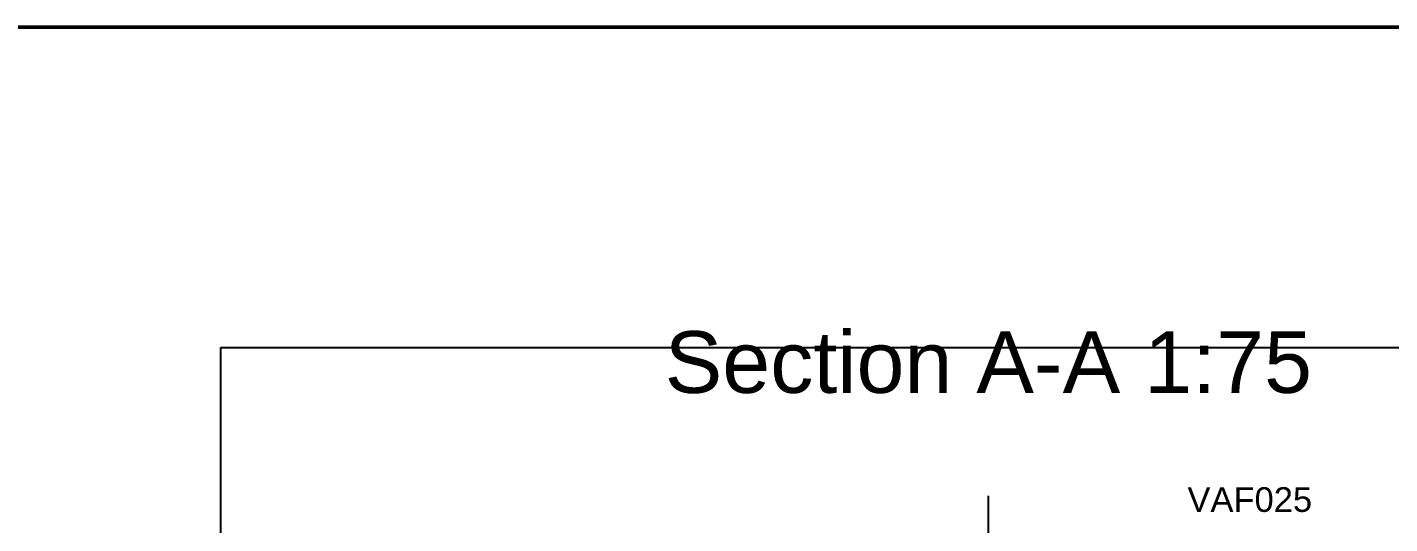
# Model space of a CAD drawing. Header units: millimetres. Extents: x -9546 to 173314, y -46180 to 27253.
# Drawn here: x 65016 to 73290, y -11295 to -8278 of the extents above; entities that cross this region are included whole.
import ezdxf

# ---------------------------------------------------------------- set-up
doc = ezdxf.new("R2010")
doc.units = ezdxf.units.MM
doc.linetypes.add('AM_ISO08W050', pattern=[18, 12, -1.5, 3, -1.5])
for name, color, linetype, lineweight in [('AM_0', 7, 'Continuous', 50), ('LDShaft-AM_0', 7, 'Continuous', 50), ('LDShaft-AM_7', 4, 'AM_ISO08W050', 25)]:
    doc.layers.add(name, color=color, linetype=linetype, lineweight=lineweight)
doc.layers.add('AM_VIEWS', color=1, linetype='Continuous', lineweight=25, plot=False)
doc.styles.add('LD', font='ARIALUNI.ttf')

# ---------------------------------------------------------------- blocks, each defined once
blk = doc.blocks.new('LD_20260611094835_000002D7')
at = {"layer": 'LDShaft-AM_7'}
blk.add_line((0, -20061), (0, 4980), dxfattribs=at)
blk = doc.blocks.new('LD_20260611094835_00000329')
at = {"layer": 'LDShaft-AM_0'}
for p, q in [((667.9, 24253.5), (667.9, 24366)), ((17.6, 23287.7), (667.9, 24253.5))]:
    blk.add_line(p, q, dxfattribs=at)
blk.add_solid([(-129, 23070), (-18.7, 23312.2), (53.9, 23263.3), (-129, 23070)], dxfattribs=at)
at = {"layer": 'LDShaft-AM_0', "insert": (293.8, 24516), "char_height": 150, "attachment_point": 7, "style": 'LD'}
blk.add_mtext('\\fArial Unicode MS|b0|i0;\\l\\C256;VAF025', dxfattribs=at)

msp = doc.modelspace()

# ---------------------------------------------------------------- linework, layer by layer
at = {"layer": 'AM_0'}
msp.add_lwpolyline([(-9546.1, -8278.2), (173314.3, -8278.2), (173314.3, -46179.6), (-9546.1, -46179.6)], close=True, dxfattribs=at)
at = {"layer": 'AM_VIEWS'}
msp.add_lwpolyline([(66192.3, -10225.1), (74286, -10225.1), (74286, -37733.1), (66192.3, -37733.1)], close=True, dxfattribs=at)

# ---------------------------------------------------------------- block references
for name, p in [('LD_20260611094835_00000329', (71767.3, -35741.1)), ('LD_20260611094835_000002D7', (70852.3, -16105.1))]:
    msp.add_blockref(name, p)

# ---------------------------------------------------------------- texts
at = {"layer": 'LDShaft-AM_0', "insert": (70852.3, -10975.1), "char_height": 375, "attachment_point": 8, "style": 'LD'}
msp.add_mtext('\\fArial Unicode MS|b0|i0;\\l\\C256;Section A-A 1:75\\P{\\H0.6x;\\S', dxfattribs=at)

doc.saveas('drawing.dxf')
